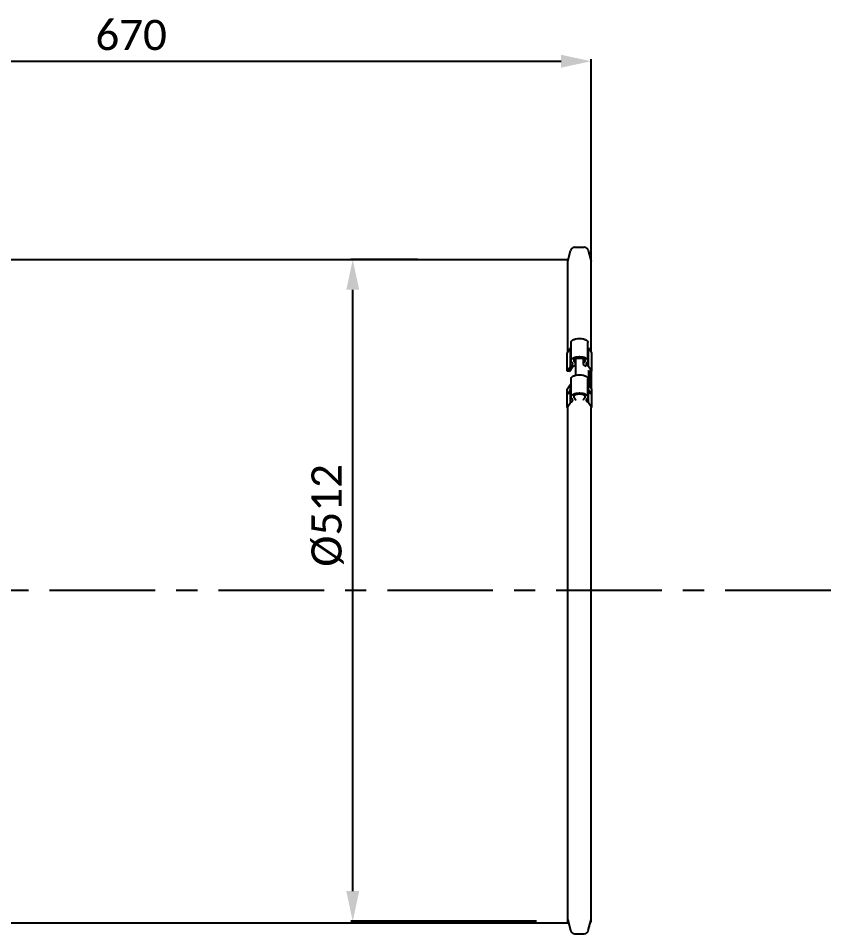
# Model space of a CAD drawing. Header units: millimetres. Extents: x 0 to 7169, y -1866 to 3918.
# Drawn here: x 2217 to 2846, y 423 to 1131 of the extents above; entities that cross this region are included whole.
import ezdxf

# ---------------------------------------------------------------- set-up
doc = ezdxf.new("R2010")
doc.units = ezdxf.units.MM
doc.header["$LTSCALE"] = 217.8
doc.header["$PDMODE"] = 3
doc.header["$PDSIZE"] = 8
doc.linetypes.add('CENTER', pattern=[0.6, 0.375, -0.075, 0.075, -0.075])
doc.layers.get('0').update_dxf_attribs({"linetype": 'CONTINUOUS'})
doc.layers.get('Defpoints').update_dxf_attribs({"linetype": 'CONTINUOUS'})
doc.layers.add('02___PRT_ALL_AXES', color=7, linetype='CONTINUOUS')
doc.styles.get("Standard").update_dxf_attribs({"font": 'calibri.ttf'})
doc.dimstyles.new('DIMSTYLE_5', dxfattribs={"dimtxt": 23.333333, "dimasz": 23.333333, "dimexe": 1.5, "dimexo": 1, "dimgap": 0.875, "dimtad": 1, "dimdsep": 46, "dimtxsty": 'Standard', "dimblk": '_FILLED', "dimblk1": '_FILLED', "dimblk2": '_FILLED', "dimcen": 0.09, "dimazin": 2, "dimtp": 0.01, "dimtm": 0.01, "dimtfac": 1, "dimtofl": 0, "dimtmove": 0, "dimatfit": 3, "dimldrblk": '_FILLED', "dimfxl": 1, "dimtolj": 1, "dimarcsym": 0})

# ---------------------------------------------------------------- blocks, each defined once
blk = doc.blocks.new('_FILLED')
at = {"color": 0, "linetype": 'ByBlock'}
blk.add_solid([(0, 0), (-1, 0.214), (-1, -0.214)], dxfattribs=at)
blk = doc.blocks.new('*D272')
at = {"color": 0, "linetype": 'Continuous', "lineweight": -2}
for p, q in [((2526.03, 944.24), (2474.32, 944.24)), ((2475.82, 455.57), (2475.82, 920.91)), ((2617.97, 432.24), (2474.32, 432.24))]:
    blk.add_line(p, q, dxfattribs=at)
at = {"layer": 'Defpoints', "color": 0}
for p in [(2475.82, 944.24), (2527.03, 944.24), (2618.97, 432.24)]:
    blk.add_point(p, dxfattribs=at)
at = {"color": 0, "linetype": 'ByBlock', "lineweight": -2, "xscale": 23.3333333333, "yscale": 23.3333333333, "zscale": 23.3333333333}
for p, rotation in [((2475.82, 944.24), 90), ((2475.82, 432.24), 270)]:
    blk.add_blockref('_FILLED', p, dxfattribs=dict(at, rotation=rotation))
at = {"color": 0, "insert": (2443.84, 746.29), "char_height": 23.3333, "attachment_point": 2, "rotation": 90, "line_spacing_factor": 0.9}
blk.add_mtext('\\A1;\\A1;%%C512', dxfattribs=at)
blk = doc.blocks.new('*D324')
at = {"color": 0, "linetype": 'Continuous', "lineweight": -2}
for p, q in [((1990.3, 948.43), (1990.3, 1099.29)), ((2660.3, 920.39), (2660.3, 1099.29)), ((2013.64, 1097.79), (2636.97, 1097.79))]:
    blk.add_line(p, q, dxfattribs=at)
at = {"layer": 'Defpoints', "color": 0}
for p in [(2660.3, 1097.79), (1990.3, 947.43), (2660.3, 919.39)]:
    blk.add_point(p, dxfattribs=at)
at = {"color": 0, "linetype": 'ByBlock', "lineweight": -2, "xscale": 23.3333333333, "yscale": 23.3333333333, "zscale": 23.3333333333, "rotation": 180}
blk.add_blockref('_FILLED', (1990.3, 1097.79), dxfattribs=at)
at = {"color": 0, "linetype": 'ByBlock', "lineweight": -2, "xscale": 23.3333333333, "yscale": 23.3333333333, "zscale": 23.3333333333}
blk.add_blockref('_FILLED', (2660.3, 1097.79), dxfattribs=at)
at = {"color": 0, "insert": (2304.36, 1129.78), "char_height": 23.3333, "attachment_point": 2, "line_spacing_factor": 0.9}
blk.add_mtext('\\A1;\\A1;670', dxfattribs=at)

msp = doc.modelspace()

# ---------------------------------------------------------------- linework, layer by layer
for p, q in [((2105.355, 944.239), (2642.586, 944.239)), ((2105.355, 431.039), (2642.881, 431.039)), ((2659.771, 431.621), (2660.304, 431.621))]:
    msp.add_line(p, q)
at = {"color": 0, "linetype": 'Continuous'}
for p, q in [((2644.752, 866.089), (2644.752, 880.14)), ((2657.752, 866.089), (2657.752, 880.14)), ((2641.742, 872.011), (2644.205, 875.899)), ((2641.742, 857.959), (2641.742, 872.011)), ((2644.205, 861.847), (2644.205, 875.899)), ((2658.299, 861.847), (2658.299, 875.899)), ((2658.299, 875.899), (2660.762, 872.011)), ((2660.762, 857.959), (2660.762, 872.011)), ((2648.092, 863.581), (2648.092, 867.614)), ((2654.413, 863.581), (2654.413, 867.614)), ((2641.742, 857.959), (2644.205, 861.847)), ((2643.662, 857.686), (2641.742, 857.959)), ((2645.944, 861.287), (2643.662, 857.686)), ((2658.842, 857.686), (2658.252, 858.618)), ((2658.299, 861.847), (2660.762, 857.959)), ((2660.762, 857.959), (2658.842, 857.686)), ((2644.752, 837.985), (2644.752, 852.037)), ((2657.752, 837.985), (2657.752, 852.037)), ((2641.742, 843.907), (2644.205, 847.795)), ((2641.742, 829.855), (2641.742, 843.907)), ((2644.205, 833.743), (2644.205, 847.795)), ((2658.299, 833.743), (2658.299, 847.795)), ((2658.299, 847.795), (2660.762, 843.907)), ((2660.762, 829.855), (2660.762, 843.907)), ((2641.742, 829.855), (2644.205, 833.743)), ((2642.201, 829.79), (2641.742, 829.855)), ((2658.299, 833.743), (2660.762, 829.855)), ((2660.762, 829.855), (2660.304, 829.79))]:
    msp.add_line(p, q, dxfattribs=at)
for centre in [(2660.168, 881.472), (2660.168, 867.42), (2660.168, 853.369), (2660.168, 839.317)]:
    msp.add_arc(centre, 5.879, 250.947094, 251.460992, dxfattribs=at)
for points, knots in [([(2644.752, 880.141), (2644.752, 880.347), (2644.849, 880.787), (2645.248, 881.382), (2645.867, 881.916), (2646.683, 882.379), (2647.667, 882.757), (2649.195, 883.14), (2651.252, 883.323), (2653.31, 883.14), (2654.838, 882.757), (2655.822, 882.379), (2656.637, 881.916), (2657.257, 881.382), (2657.656, 880.787), (2657.752, 880.347), (2657.752, 880.141)], [0, 0, 0, 0, 0.0398536, 0.0843029, 0.1361823, 0.1964037, 0.2645124, 0.3391708, 0.5, 0.6608292, 0.7354876, 0.8035963, 0.8638177, 0.9156971, 0.9601464, 1, 1, 1, 1]), ([(2644.205, 875.899), (2644.254, 875.915), (2644.441, 875.98), (2644.624, 876.055), (2644.757, 876.118)], [0, 0, 0, 0, 0.2581175, 1, 1, 1, 1]), ([(2657.747, 876.118), (2657.787, 876.099), (2657.951, 876.025), (2658.12, 875.96), (2658.249, 875.916)], [0, 0, 0, 0, 0.2423177, 1, 1, 1, 1]), ([(2644.752, 866.089), (2644.752, 866.295), (2644.849, 866.735), (2645.248, 867.331), (2645.867, 867.864), (2646.683, 868.327), (2647.667, 868.705), (2649.195, 869.088), (2651.252, 869.272), (2653.31, 869.088), (2654.838, 868.705), (2655.822, 868.327), (2656.637, 867.864), (2657.257, 867.331), (2657.656, 866.735), (2657.752, 866.295), (2657.752, 866.089)], [0, 0, 0, 0, 0.0398536, 0.0843029, 0.1361823, 0.1964037, 0.2645124, 0.3391708, 0.5, 0.6608292, 0.7354876, 0.8035963, 0.8638177, 0.9156971, 0.9601464, 1, 1, 1, 1]), ([(2645.549, 864.598), (2645.314, 864.803), (2645.008, 865.149), (2644.788, 865.69), (2644.752, 865.958), (2644.752, 866.089)], [0, 0, 0, 0, 0.5383232, 0.7747948, 1, 1, 1, 1]), ([(2646.092, 863.582), (2646.092, 863.762), (2645.977, 864.158), (2645.709, 864.458), (2645.549, 864.598)], [0, 0, 0, 0, 0.4597598, 1, 1, 1, 1]), ([(2655.752, 866.088), (2655.752, 866.231), (2655.686, 866.536), (2655.409, 866.948), (2654.981, 867.318), (2654.183, 867.77), (2652.918, 868.143), (2651.252, 868.293), (2649.587, 868.143), (2648.322, 867.77), (2647.524, 867.318), (2647.095, 866.948), (2646.819, 866.536), (2646.752, 866.231), (2646.752, 866.088)], [0, 0, 0, 0, 0.0398751, 0.0843462, 0.1362516, 0.1965046, 0.339078, 0.5, 0.660922, 0.8034954, 0.8637484, 0.9156538, 0.9601249, 1, 1, 1, 1]), ([(2646.752, 866.088), (2646.752, 865.905), (2646.869, 865.503), (2647.142, 865.198), (2647.304, 865.056)], [0, 0, 0, 0, 0.4597611, 1, 1, 1, 1]), ([(2647.304, 865.056), (2647.536, 864.853), (2647.839, 864.511), (2648.056, 863.976), (2648.092, 863.71), (2648.092, 863.581)], [0, 0, 0, 0, 0.5383259, 0.7747959, 1, 1, 1, 1]), ([(2654.413, 863.581), (2654.413, 863.71), (2654.448, 863.976), (2654.666, 864.511), (2654.969, 864.853), (2655.201, 865.056)], [0, 0, 0, 0, 0.2252041, 0.4616741, 1, 1, 1, 1]), ([(2655.201, 865.056), (2655.363, 865.198), (2655.636, 865.503), (2655.752, 865.905), (2655.752, 866.088)], [0, 0, 0, 0, 0.5402389, 1, 1, 1, 1]), ([(2656.956, 864.598), (2656.796, 864.458), (2656.527, 864.158), (2656.413, 863.762), (2656.413, 863.582)], [0, 0, 0, 0, 0.5402402, 1, 1, 1, 1]), ([(2657.752, 866.089), (2657.752, 865.958), (2657.716, 865.69), (2657.496, 865.149), (2657.19, 864.803), (2656.956, 864.598)], [0, 0, 0, 0, 0.2252052, 0.4616768, 1, 1, 1, 1]), ([(2644.205, 861.847), (2644.477, 861.938), (2644.969, 862.142), (2645.581, 862.551), (2645.988, 863.031), (2646.092, 863.409), (2646.092, 863.582)], [0, 0, 0, 0, 0.3166656, 0.5859094, 0.8085589, 1, 1, 1, 1]), ([(2648.092, 863.581), (2648.092, 863.362), (2647.98, 862.891), (2647.525, 862.265), (2646.827, 861.712), (2646.258, 861.422), (2645.944, 861.287)], [0, 0, 0, 0, 0.1989737, 0.4238886, 0.6896798, 1, 1, 1, 1]), ([(2656.561, 861.287), (2656.246, 861.422), (2655.678, 861.712), (2654.979, 862.265), (2654.525, 862.891), (2654.413, 863.362), (2654.413, 863.581)], [0, 0, 0, 0, 0.3103202, 0.5761114, 0.8010263, 1, 1, 1, 1]), ([(2656.413, 863.582), (2656.413, 863.411), (2656.513, 863.04), (2656.909, 862.566), (2657.505, 862.159), (2657.985, 861.955), (2658.249, 861.864)], [0, 0, 0, 0, 0.1922812, 0.4151474, 0.6839764, 1, 1, 1, 1]), ([(2644.752, 852.037), (2644.752, 852.243), (2644.849, 852.683), (2645.248, 853.279), (2645.867, 853.813), (2646.683, 854.275), (2647.667, 854.653), (2649.195, 855.036), (2651.252, 855.22), (2653.31, 855.036), (2654.838, 854.653), (2655.822, 854.275), (2656.637, 853.813), (2657.257, 853.279), (2657.656, 852.683), (2657.752, 852.243), (2657.752, 852.037)], [0, 0, 0, 0, 0.0398536, 0.0843029, 0.1361823, 0.1964037, 0.2645124, 0.3391708, 0.5, 0.6608292, 0.7354876, 0.8035963, 0.8638177, 0.9156971, 0.9601464, 1, 1, 1, 1]), ([(2644.205, 847.795), (2644.254, 847.811), (2644.441, 847.877), (2644.624, 847.952), (2644.757, 848.014)], [0, 0, 0, 0, 0.2581175, 1, 1, 1, 1]), ([(2657.747, 848.014), (2657.787, 847.996), (2657.951, 847.922), (2658.12, 847.857), (2658.249, 847.812)], [0, 0, 0, 0, 0.2423177, 1, 1, 1, 1]), ([(2644.752, 837.985), (2644.752, 838.192), (2644.849, 838.632), (2645.248, 839.227), (2645.867, 839.761), (2646.683, 840.223), (2647.667, 840.601), (2649.195, 840.985), (2651.252, 841.168), (2653.31, 840.985), (2654.838, 840.601), (2655.822, 840.223), (2656.637, 839.761), (2657.257, 839.227), (2657.656, 838.632), (2657.752, 838.192), (2657.752, 837.985)], [0, 0, 0, 0, 0.0398536, 0.0843029, 0.1361823, 0.1964037, 0.2645124, 0.3391708, 0.5, 0.6608292, 0.7354876, 0.8035963, 0.8638177, 0.9156971, 0.9601464, 1, 1, 1, 1]), ([(2645.549, 836.494), (2645.314, 836.699), (2645.008, 837.046), (2644.788, 837.586), (2644.752, 837.855), (2644.752, 837.985)], [0, 0, 0, 0, 0.5383232, 0.7747948, 1, 1, 1, 1]), ([(2646.092, 835.478), (2646.092, 835.659), (2645.977, 836.054), (2645.709, 836.354), (2645.549, 836.494)], [0, 0, 0, 0, 0.4597598, 1, 1, 1, 1]), ([(2655.752, 837.985), (2655.752, 838.128), (2655.686, 838.432), (2655.409, 838.845), (2654.981, 839.214), (2654.183, 839.666), (2652.918, 840.039), (2651.252, 840.189), (2649.587, 840.039), (2648.322, 839.666), (2647.524, 839.214), (2647.095, 838.845), (2646.819, 838.432), (2646.752, 838.128), (2646.752, 837.985)], [0, 0, 0, 0, 0.0398751, 0.0843462, 0.1362516, 0.1965046, 0.339078, 0.5, 0.660922, 0.8034954, 0.8637484, 0.9156538, 0.9601249, 1, 1, 1, 1]), ([(2646.752, 837.985), (2646.752, 837.801), (2646.869, 837.399), (2647.142, 837.095), (2647.304, 836.953)], [0, 0, 0, 0, 0.4597611, 1, 1, 1, 1]), ([(2647.304, 836.953), (2647.536, 836.75), (2647.839, 836.407), (2648.056, 835.872), (2648.092, 835.607), (2648.092, 835.478)], [0, 0, 0, 0, 0.5383259, 0.7747959, 1, 1, 1, 1]), ([(2654.413, 835.478), (2654.413, 835.607), (2654.448, 835.872), (2654.666, 836.407), (2654.969, 836.75), (2655.201, 836.953)], [0, 0, 0, 0, 0.2252041, 0.4616741, 1, 1, 1, 1]), ([(2655.201, 836.953), (2655.363, 837.095), (2655.636, 837.399), (2655.752, 837.801), (2655.752, 837.985)], [0, 0, 0, 0, 0.5402389, 1, 1, 1, 1]), ([(2656.956, 836.494), (2656.796, 836.354), (2656.527, 836.054), (2656.413, 835.659), (2656.413, 835.478)], [0, 0, 0, 0, 0.5402402, 1, 1, 1, 1]), ([(2657.752, 837.985), (2657.752, 837.855), (2657.716, 837.586), (2657.496, 837.046), (2657.19, 836.699), (2656.956, 836.494)], [0, 0, 0, 0, 0.2252052, 0.4616768, 1, 1, 1, 1]), ([(2644.205, 833.743), (2644.477, 833.834), (2644.969, 834.038), (2645.581, 834.448), (2645.988, 834.928), (2646.092, 835.305), (2646.092, 835.478)], [0, 0, 0, 0, 0.3166656, 0.5859094, 0.8085589, 1, 1, 1, 1]), ([(2656.413, 835.478), (2656.413, 835.308), (2656.513, 834.937), (2656.909, 834.462), (2657.505, 834.056), (2657.985, 833.852), (2658.249, 833.76)], [0, 0, 0, 0, 0.1922812, 0.4151474, 0.6839764, 1, 1, 1, 1])]:
    msp.add_open_spline(points, degree=3, knots=knots, dxfattribs=at)
at = {"layer": '02___PRT_ALL_AXES', "color": 0, "linetype": 'Continuous'}
for p, q in [((2642.201, 942.713), (2644.396, 951.405)), ((2647.499, 953.821), (2655.006, 953.821)), ((2658.109, 951.405), (2660.304, 942.713)), ((2642.201, 872.735), (2642.201, 944.239)), ((2660.304, 872.735), (2660.304, 942.713)), ((2648.252, 867.681), (2648.252, 854.794)), ((2653.789, 867.86), (2648.715, 867.86)), ((2658.252, 857.686), (2658.252, 847.795)), ((2658.752, 857.828), (2658.752, 847.08)), ((2660.304, 857.894), (2660.304, 844.631)), ((2644.396, 843.898), (2642.201, 840.038)), ((2660.304, 840.038), (2658.109, 843.898)), ((2642.201, 431.039), (2642.201, 829.79)), ((2660.304, 431.621), (2660.304, 829.79)), ((2642.201, 433.73), (2644.396, 425.038)), ((2658.109, 425.038), (2660.304, 433.73)), ((2647.499, 422.621), (2655.006, 422.621))]:
    msp.add_line(p, q, dxfattribs=at)
at = {"layer": '02___PRT_ALL_AXES', "color": 0, "linetype": 'CENTER'}
msp.add_line((2845.637, 688.221), (143.674, 688.221), dxfattribs=at)
at = {"layer": '02___PRT_ALL_AXES', "color": 0, "linetype": 'Continuous'}
for centre, start, end in [((2647.499, 950.621), 90, 165.827662), ((2655.006, 950.621), 14.172338, 90), ((2647.499, 425.821), 194.172338, 270), ((2655.006, 425.821), 270, 345.827662)]:
    msp.add_arc(centre, 3.2, start, end, dxfattribs=at)
for points, knots in [([(2644.396, 867.443), (2644.415, 867.481), (2644.506, 867.641), (2644.633, 867.779), (2644.74, 867.871)], [0, 0, 0, 0, 0.2324888, 1, 1, 1, 1]), ([(2657.765, 867.871), (2657.802, 867.839), (2657.936, 867.713), (2658.049, 867.563), (2658.109, 867.443)], [0, 0, 0, 0, 0.2697731, 1, 1, 1, 1]), ([(2644.74, 844.27), (2644.703, 844.242), (2644.572, 844.135), (2644.457, 844.005), (2644.396, 843.898)], [0, 0, 0, 0, 0.2750244, 1, 1, 1, 1]), ([(2658.109, 843.898), (2658.09, 843.932), (2657.996, 844.074), (2657.869, 844.191), (2657.765, 844.27)], [0, 0, 0, 0, 0.22742, 1, 1, 1, 1])]:
    msp.add_open_spline(points, degree=3, knots=knots, dxfattribs=at)

# ---------------------------------------------------------------- dimensions: what is measured, and where the dimension line sits
at = {"color": 0, "linetype": 'Continuous'}
dim = msp.add_linear_dim(base=(2660.304, 1097.792), p1=(1990.304, 947.431), p2=(2660.304, 919.387), text='\\A1;<>', dimstyle='DIMSTYLE_5', override={"dimtxsty": 'Standard'}, dxfattribs=at)
dim.commit()
dim.dimension.update_dxf_attribs({"geometry": '*D324', "text_midpoint": (2304.359, 1097.792), "dimtype": 160})
dim = msp.add_linear_dim(base=(2475.823, 944.239), p1=(2618.966, 432.239), p2=(2527.033, 944.239), angle=90, text='\\A1;%%C<>', dimstyle='DIMSTYLE_5', override={"dimtxsty": 'Standard'}, dxfattribs=at)
dim.commit()
dim.dimension.update_dxf_attribs({"geometry": '*D272', "text_midpoint": (2475.823, 746.294), "dimtype": 160})

doc.saveas('drawing.dxf')
